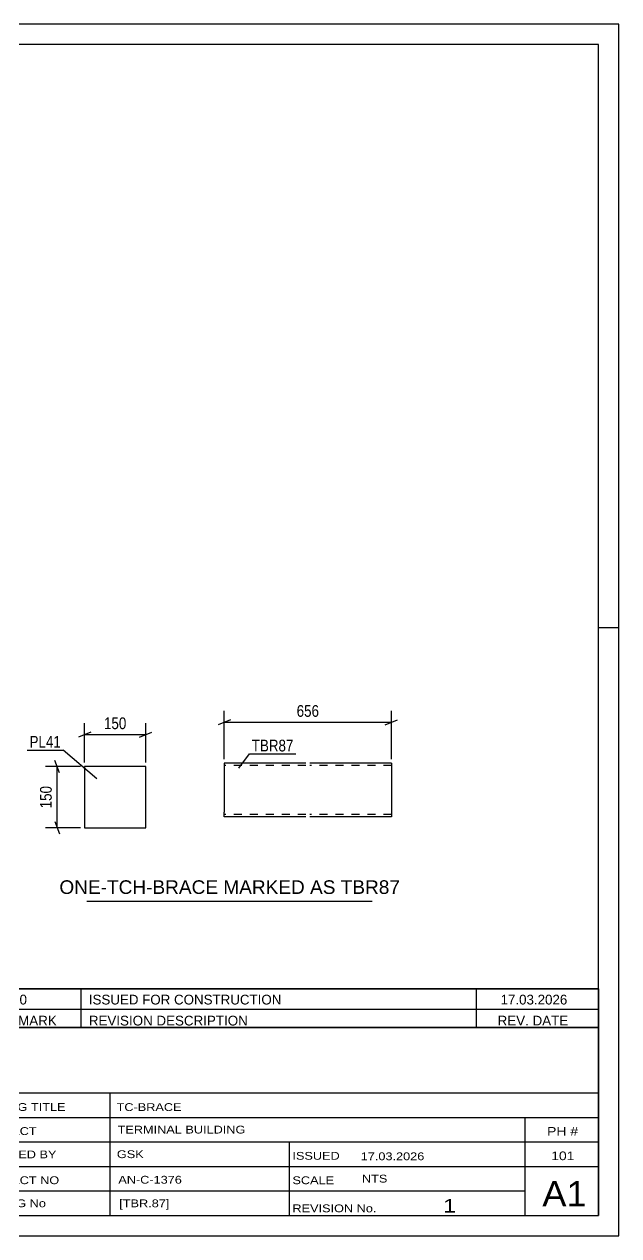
# Model space of a CAD drawing. Header units: millimetres. Extents: x 0 to 420, y 0 to 297.
# Drawn here: x 274.1 to 420, y 0 to 297 of the extents above; entities that cross this region are included whole.
import ezdxf

# ---------------------------------------------------------------- set-up
doc = ezdxf.new("R2010")
doc.units = ezdxf.units.MM
doc.linetypes.add('DXK_LINE_DOT2', pattern=[3.9198, 1.9599, -1.9599])
doc.styles.add('Arial', font='ARIAL.TTF', dxfattribs={"height": 0.2})
doc.styles.add('Arial Narrow', font='ARIALN.TTF', dxfattribs={"height": 0.2})

# ---------------------------------------------------------------- blocks, each defined once
blk = doc.blocks.new('Unknown-585639364-1126')
at = {"color": 5, "linetype": 'Continuous'}
for p, q in [((420, 297), (0, 297)), ((420, 0), (420, 297)), ((415, 292), (5, 292)), ((415, 5), (415, 292)), ((420, 149), (415, 149)), ((5, 5), (415, 5)), ((0, 0), (420, 0))]:
    blk.add_line(p, q, dxfattribs=at)
blk = doc.blocks.new('Part-585639364-2477 - 2471')
at = {"color": 2, "linetype": 'Continuous'}
for p, q in [((288.96, 115.02), (288.95, 100.02)), ((303.96, 115.01), (288.96, 115.02)), ((303.95, 100.01), (303.96, 115.01)), ((288.95, 100.02), (303.95, 100.01))]:
    blk.add_line(p, q, dxfattribs=at)
blk = doc.blocks.new('Part-585639364-2507 - 2500')
at = {"color": 2, "linetype": 'Continuous'}
for p, q in [((343.22, 115.87), (323.22, 115.87)), ((323.22, 115.87), (323.22, 103.87)), ((364.22, 115.87), (344.22, 115.87)), ((364.22, 115.87), (364.22, 102.67)), ((323.22, 103.03), (323.22, 103.87)), ((323.22, 102.77), (323.22, 103.03)), ((323.22, 102.67), (323.22, 102.77)), ((343.22, 102.67), (323.22, 102.67)), ((364.22, 102.67), (344.22, 102.67))]:
    blk.add_line(p, q, dxfattribs=at)
at = {"color": 7, "linetype": 'DXK_LINE_DOT2'}
for p, q in [((343.22, 115.27), (323.22, 115.27)), ((364.22, 115.27), (344.22, 115.27)), ((323.22, 103.41), (323.22, 103.87)), ((323.22, 103.03), (323.22, 103.64)), ((323.22, 103.27), (323.22, 103.32)), ((323.22, 103.27), (323.22, 103.32)), ((343.22, 103.27), (323.22, 103.27)), ((323.22, 102.67), (323.22, 102.67)), ((364.22, 103.27), (344.22, 103.27)), ((364.22, 103.27), (364.22, 103.32))]:
    blk.add_line(p, q, dxfattribs=at)
blk = doc.blocks.new('StraightDimension-585639364-2479 - 2471')
at = {"color": 7, "linetype": 'Continuous'}
for p, q in [((282.84, 113.52), (281.64, 116.52)), ((287.96, 115.02), (279.39, 115.02)), ((282.24, 100.02), (282.24, 115.02)), ((281.64, 101.52), (282.84, 98.52)), ((287.95, 100.02), (279.39, 100.02))]:
    blk.add_line(p, q, dxfattribs=at)
at = {"color": 0}
blk.add_wipeout([(281.49, 110.86), (277.29, 110.86), (277.29, 104.18), (281.49, 104.18)], dxfattribs=at)
at = {"color": 3, "style": 'Arial Narrow'}
blk.add_text('150', height=2.863, rotation=90.0002, dxfattribs=at).set_placement((280.89, 104.78))
blk = doc.blocks.new('StraightDimension-585639364-2486 - 2471')
at = {"color": 7, "linetype": 'Continuous'}
for p, q in [((288.96, 116.02), (288.96, 125.7)), ((303.96, 116.01), (303.96, 125.7)), ((290.46, 123.45), (287.46, 122.25)), ((288.96, 122.85), (303.96, 122.85)), ((302.46, 122.25), (305.46, 123.45))]:
    blk.add_line(p, q, dxfattribs=at)
at = {"color": 0}
blk.add_wipeout([(299.8, 123.6), (299.8, 127.8), (293.12, 127.8), (293.12, 123.6)], dxfattribs=at)
at = {"color": 3, "style": 'Arial Narrow'}
blk.add_text('150', height=2.863, dxfattribs=at).set_placement((293.72, 124.2))
blk = doc.blocks.new('StraightDimension-585639364-2512 - 2500')
at = {"color": 7, "linetype": 'Continuous'}
for p, q in [((323.22, 116.87), (323.22, 128.72)), ((364.22, 116.87), (364.22, 128.72)), ((324.72, 126.47), (321.72, 125.27)), ((323.22, 125.87), (364.22, 125.87)), ((362.72, 125.27), (365.72, 126.47))]:
    blk.add_line(p, q, dxfattribs=at)
at = {"color": 0}
blk.add_wipeout([(347.07, 126.62), (347.07, 130.82), (340.38, 130.82), (340.38, 126.62)], dxfattribs=at)
at = {"color": 3, "style": 'Arial Narrow'}
blk.add_text('656', height=2.863, dxfattribs=at).set_placement((340.98, 127.22))
blk = doc.blocks.new('Unknown-585639364-4824')
at = {"color": 7, "linetype": 'Continuous'}
for p, q in [((255, 51.05), (255, 5)), ((255, 51.05), (415, 51.05)), ((415, 51), (415, 5)), ((255, 35), (415, 35)), ((295.14, 35), (295.14, 5)), ((255, 29), (415, 29)), ((397, 5.05), (397, 29.05)), ((255, 23), (415, 23)), ((339.14, 23), (339.14, 5)), ((255, 17), (415, 17)), ((255, 11), (397, 11)), ((255, 5), (415, 5))]:
    blk.add_line(p, q, dxfattribs=at)
at = {"color": 7, "style": 'Arial Narrow'}
for s, height, width, p in [('DRAWING TITLE', 1.9089, 1.425378, (259.88, 30.61)), ('TC-BRACE', 1.909, 1.425378, (296.81, 30.59)), ('TERMINAL BUILDING', 1.9089, 1.425378, (297.06, 25.07)), ('CONTRACT', 1.909, 1.425378, (259.88, 24.71)), ('MODELLED BY', 1.9089, 1.425378, (259.88, 18.98)), ('GSK', 1.909, 1.425378, (296.88, 19.04)), ('ISSUED', 1.909, 1.425378, (339.94, 18.64)), ('17.03.2026', 1.909, 1.425378, (356.69, 18.52)), ('CONTRACT NO', 1.9089, 1.425378, (259.88, 12.66)), ('AN-C-1376', 1.909, 1.425378, (297.23, 12.78)), ('SCALE', 1.909, 1.425378, (339.94, 12.65)), ('A1', 6.204, 1.25, (401.24, 7.2)), ('DRAWING No', 1.909, 1.425378, (259.56, 7)), ('[TBR.87]', 1.909, 1.425378, (297.46, 6.99)), ('1', 3.34, 1.5, (376.91, 5.68)), ('REVISION No.', 1.9089, 1.425378, (339.94, 5.77))]:
    blk.add_text(s, height=height, dxfattribs=dict(at, width=width)).set_placement(p)
at = {"color": 7, "linetype": 'Continuous', "style": 'Arial Narrow'}
for s, height, width, p in [('PH #', 2.1, 1.42538, (402.4, 24.55)), ('101', 2.1, 1.42538, (403.41, 18.55)), ('NTS', 1.909, 1.425378, (357, 13.05))]:
    blk.add_text(s, height=height, dxfattribs=dict(at, width=width)).set_placement(p)
blk = doc.blocks.new('Unknown-585639364-4825')
at = {"color": 7, "linetype": 'Continuous'}
for p, q in [((255, 60.55), (415, 60.55)), ((415, 60.55), (255, 60.55)), ((255, 60.55), (255, 55.55)), ((264, 60.55), (264, 55.55)), ((288, 60.55), (288, 55.55)), ((385, 60.55), (385, 55.55)), ((415, 60.55), (415, 55.55)), ((255, 55.55), (415, 55.55)), ((255, 55.55), (255, 51.05)), ((255, 55.55), (415, 55.55)), ((264, 55.55), (264, 51.05)), ((288, 55.55), (288, 51.05)), ((385, 55.55), (385, 51.05)), ((415, 55.55), (415, 51.05)), ((415, 51.05), (255, 51.05))]:
    blk.add_line(p, q, dxfattribs=at)
at = {"color": 7, "linetype": 'Continuous', "style": 'Arial Narrow'}
for s, height, width, p in [('1', 2.39, 1.196471, (258.16, 56.7)), ('0', 2.39, 1.196471, (273, 56.7)), ('ISSUED FOR CONSTRUCTION', 2.3861, 1.196471, (290, 56.7)), ('17.03.2026', 2.386, 1.196471, (391, 56.7)), ('No', 2.386, 1.2, (256.54, 51.55)), ('REV MARK', 2.386, 1.2, (265, 51.55)), ('REVISION DESCRIPTION', 2.3861, 1.2, (290, 51.55)), ('REV. DATE', 2.386, 1.2, (390.28, 51.55))]:
    blk.add_text(s, height=height, dxfattribs=dict(at, width=width)).set_placement(p)
blk = doc.blocks.new('Unknown-585639364-4827')
at = {"color": 7, "linetype": 'Continuous'}
blk.add_line((289.5, 82.05), (359.5, 82.05), dxfattribs=at)
at = {"color": 7, "style": 'Arial'}
blk.add_text('ONE-TCH-BRACE MARKED AS TBR87', height=3.3428, dxfattribs=at).set_placement((282.78, 83.8))
blk = doc.blocks.new('Mark-585639364-2473 - 2471')
at = {"color": 0}
blk.add_wipeout([(283.14, 119.66), (283.14, 122.66), (275.46, 122.66), (275.46, 119.66)], dxfattribs=at)
blk.add_wipeout([(283.14, 119.66), (283.14, 122.66), (275.46, 122.66), (275.46, 119.66)], dxfattribs=at)
at = {"color": 30, "linetype": 'Continuous'}
for p in [(274.86, 119.06), (291.99, 111.99)]:
    blk.add_line(p, (283.74, 119.06), dxfattribs=at)
at = {"color": 3, "style": 'Arial Narrow'}
blk.add_text('PL41', height=2.863, dxfattribs=at).set_placement((275.46, 119.66))
blk = doc.blocks.new('Mark-585639364-2503 - 2500')
at = {"color": 0}
blk.add_wipeout([(340.19, 118.74), (340.19, 121.74), (329.97, 121.74), (329.97, 118.74)], dxfattribs=at)
blk.add_wipeout([(340.19, 118.74), (340.19, 121.74), (329.97, 121.74), (329.97, 118.74)], dxfattribs=at)
at = {"color": 30, "linetype": 'Continuous'}
for p, q in [((326.78, 114.66), (329.37, 118.14)), ((329.37, 118.14), (340.79, 118.14))]:
    blk.add_line(p, q, dxfattribs=at)
at = {"color": 3, "style": 'Arial Narrow'}
blk.add_text('TBR87', height=2.863, dxfattribs=at).set_placement((329.97, 118.74))

msp = doc.modelspace()

# ---------------------------------------------------------------- block references
for name in ['Unknown-585639364-1126', 'Part-585639364-2507 - 2500', 'Part-585639364-2477 - 2471', 'Unknown-585639364-4827', 'Unknown-585639364-4825', 'Unknown-585639364-4824']:
    msp.add_blockref(name, (0, 0))

# ---------------------------------------------------------------- next in the draw order: block references
for name in ['StraightDimension-585639364-2512 - 2500', 'StraightDimension-585639364-2479 - 2471']:
    msp.add_blockref(name, (0, 0))

# ---------------------------------------------------------------- next in the draw order: block references
for name in ['StraightDimension-585639364-2486 - 2471', 'Mark-585639364-2503 - 2500']:
    msp.add_blockref(name, (0, 0))

# ---------------------------------------------------------------- next in the draw order: block references
msp.add_blockref('Mark-585639364-2473 - 2471', (0, 0))

doc.saveas('drawing.dxf')
